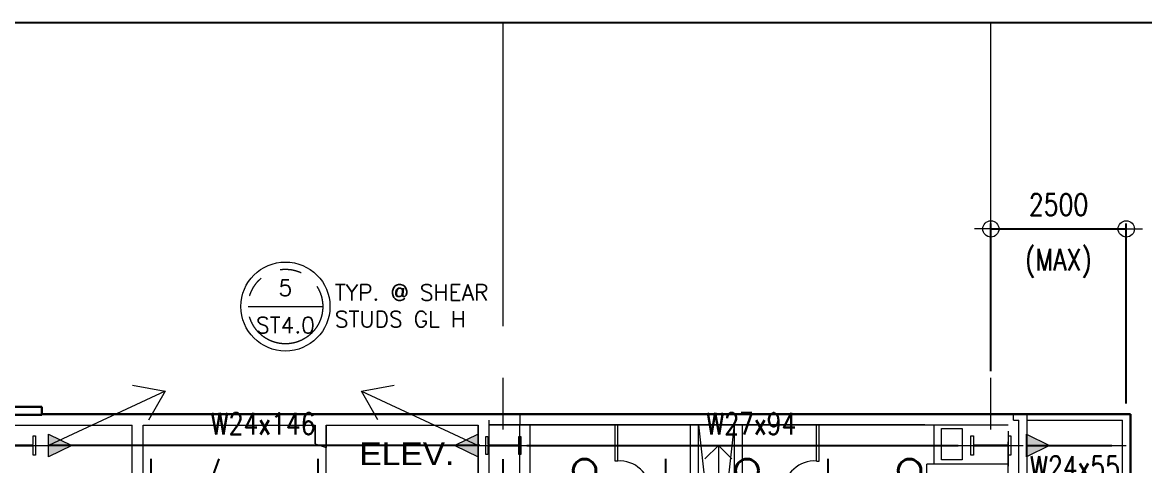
# Model space of a CAD drawing. Header units: millimetres. Extents: x -101701 to 170890, y -50253 to 85631.
# Drawn here: x -37050 to -16338, y 45140 to 53324 of the extents above; entities that cross this region are included whole.
import ezdxf
from ezdxf.enums import TextEntityAlignment as Align

# ---------------------------------------------------------------- set-up
doc = ezdxf.new("R2010")
doc.units = ezdxf.units.MM
doc.header["$MEASUREMENT"] = 0
doc.linetypes.add('CENTER2', pattern=[28.575, 19.05, -3.175, 3.175, -3.175])
doc.linetypes.add('PHANTOM2', pattern=[1.25, 0.625, -0.125, 0.125, -0.125, 0.125, -0.125])
doc.layers.get('0').update_dxf_attribs({"lineweight": 0})
for name, color, linetype, lineweight in [('A_ARCHITECTURAL BACKGROUND', 251, 'Continuous', 5), ('COLUMN', 2, 'Continuous', 20), ('D', 1, 'Continuous', 9), ('ELAYOUT', 4, 'Continuous', 9), ('GRIDLINES_DIM', 252, 'Continuous', 5), ('HATCH', 8, 'Continuous', 5), ('S-ANNO-DIMS', 252, 'Continuous', 5), ('S-ANNO-NPLT', 7, 'Continuous', 9), ('S-Anno-Symb', 143, 'PHANTOM2', 15), ('S-BEAM', 5, 'Continuous', 25), ('S-BRACE', 2, 'Continuous', 18), ('S-COLS', 2, 'Continuous', 20), ('S-CONN', 1, 'Continuous', 9), ('S_DRB', 4, 'Continuous', 40), ('S_GRID LINES', 252, 'Continuous', 5), ('S_SLAB EDGE', 2, 'Continuous', 30)]:
    doc.layers.add(name, color=color, linetype=linetype, lineweight=lineweight)
doc.layers.add('GUIDE', color=191, linetype='Continuous', plot=False)
doc.styles.add('1', font='simplex.shx', dxfattribs={"width": 0.85, "height": 300})
doc.styles.add('ARIALNW', font='ARIALN.TTF')
doc.styles.add('MMTX$0$ESMX$0$X-OPTA1D', font='x-opta1d')
doc.styles.add('ROMANSX', font='ROMANS.shx', dxfattribs={"height": 0.09375})
doc.styles.add('SIMPLEX', font='SIMPLEX.shx', dxfattribs={"width": 0.8, "height": 400})
doc.dimstyles.new('DIM 200', dxfattribs={"dimtxt": 0.36, "dimasz": 0.2, "dimexe": 0.1, "dimexo": 0, "dimgap": 0.08, "dimtad": 1, "dimlfac": 2, "dimrnd": 0.005, "dimzin": 1, "dimdsep": 46, "dimtxsty": 'ARIALNW', "dimcen": 0.09, "dimclrd": 6, "dimclre": 6, "dimclrt": 13, "dimadec": 0, "dimazin": 0, "dimtfac": 1, "dimtofl": 0, "dimtmove": 2, "dimatfit": 3, "dimfxl": 1, "dimtolj": 1, "dimtzin": 0, "dimarcsym": 0})
doc.dimstyles.new('DIM_100', dxfattribs={"dimtxt": 1000, "dimasz": 2, "dimexe": 100, "dimexo": 250, "dimgap": 250, "dimtad": 1, "dimdec": 0, "dimrnd": 1, "dimdsep": 46, "dimtxsty": '1', "dimblk1": 'ESCADIM_ARW', "dimblk2": 'ESCADIM_ARW', "dimsah": 1, "dimcen": 50, "dimclrd": 256, "dimclre": 256, "dimclrt": 52, "dimadec": 0, "dimazin": 0, "dimtfac": 1, "dimtdec": 0, "dimtofl": 0, "dimtmove": 0, "dimatfit": 3, "dimldrblk": 'ESCADIM_ARW', "dimfxl": 1, "dimtolj": 1, "dimtzin": 0, "dimarcsym": 0})

# ---------------------------------------------------------------- blocks, each defined once
blk = doc.blocks.new('ARCHBACKGRND3')
at = {"color": 251, "ltscale": 0.5}
for p, q in [((-36656, 46070, 0), (-36656, 46089, 0)), ((-31403, 44100, 0), (-31403, 45889, 0))]:
    blk.add_line(p, q, dxfattribs=at)
at = {"layer": 'A_ARCHITECTURAL BACKGROUND', "color": 251, "ltscale": 10}
for p, q in [((-52118, 46070, 0), (-36656, 46070, 0)), ((-18719, 45980, 0), (-18719, 46089, 0)), ((-24681, 45893, 0), (-28198, 45893, 0)), ((-26073, 45224, 0), (-26073, 45892, 0)), ((-26023, 45224, 0), (-26023, 45892, 0)), ((-26023, 45224, 0), (-26023, 45892, 0)), ((-26023, 45224, 0), (-26023, 45892, 0)), ((-22356, 45224, 0), (-22356, 45892, 0)), ((-22356, 45224, 0), (-22356, 45892, 0)), ((-22356, 45224, 0), (-22356, 45892, 0)), ((-22306, 45224, 0), (-22306, 45892, 0)), ((-20180, 45165, 0), (-20180, 45894, 0)), ((-18719, 45978, 0), (-18619, 45978, 0)), ((-18619, 5681, 0), (-18619, 45978, 0)), ((-18468, 45978, 0), (-16706, 45978, 0)), ((-16706, 5586, 0), (-16706, 45978, 0)), ((-26023, 45224, 0), (-26073, 45224, 0)), ((-26023, 45224, 0), (-26073, 45224, 0)), ((-26023, 45224, 0), (-26073, 45224, 0)), ((-22356, 45224, 0), (-22306, 45224, 0)), ((-22356, 45224, 0), (-22306, 45224, 0)), ((-22356, 45224, 0), (-22306, 45224, 0)), ((-20318, 45165, 0), (-20318, 45165, 0)), ((-18804, 45165, 0), (-20318, 45165, 0)), ((-20318, 44922, 0), (-20318, 45165, 0)), ((-18804, 45165, 0), (-20268, 45165, 0))]:
    blk.add_line(p, q, dxfattribs=at)
at = {"layer": 'A_ARCHITECTURAL BACKGROUND', "color": 251, "ltscale": 10, "extrusion": (-1, 7.96139e-17, 0), "elevation": 18468}
blk.add_lwpolyline([(-394, 0), (-46089, 0)], dxfattribs=at)
at = {"layer": 'A_ARCHITECTURAL BACKGROUND', "color": 251, "ltscale": 10}
for centre, start, end in [((-25986, 44661, 0), 1.2058, 93.7733), ((-22393, 44661, 0), 86.2267, 178.7942)]:
    blk.add_arc(centre, 564, start, end, dxfattribs=at)
at = {"layer": 'COLUMN', "color": 251, "ltscale": 10}
blk.add_line((-27826, 45893, 0), (-28201, 45893, 0), dxfattribs=at)
at = {"layer": 'D', "color": 251, "ltscale": 0.5}
blk.add_line((-27826, 45893, 0), (-27826, 46094, 0), dxfattribs=at)
at = {"layer": 'ELAYOUT', "color": 251, "linetype": 'ByBlock', "ltscale": 0.5}
for p, q in [((-37619, 46089, 0), (-36656, 46089, 0)), ((-37527, 45889, 0), (-34985, 45889, 0)), ((-34784, 45889, 0), (-31606, 45889, 0)), ((-31606, 45542, 0), (-31606, 45889, 0)), ((-31606, 45889, 0), (-31606, 45542, 0)), ((-31606, 45889, 0), (-31606, 45542, 0)), ((-31606, 45542, 0), (-31606, 45889, 0)), ((-31606, 45889, 0), (-31606, 45542, 0)), ((-31606, 45889, 0), (-31606, 45542, 0)), ((-31403, 45889, 0), (-28600, 45889, 0)), ((-31403, 45889, 0), (-31403, 45471, 0)), ((-31403, 45870, 0), (-31403, 45471, 0)), ((-28398, 45894, 0), (-19602, 45894, 0)), ((-19489, 45894, 0), (-18814, 45894, 0)), ((-18815, 45777, 0), (-18815, 45128, 0)), ((-18815, 37290, 0), (-18815, 45577, 0)), ((-31606, 45542, 0), (-31403, 45471, 0)), ((-31606, 45542, 0), (-31403, 45471, 0))]:
    blk.add_line(p, q, dxfattribs=at)
at = {"layer": 'ELAYOUT', "color": 2, "linetype": 'ByBlock', "ltscale": 0.5}
blk.add_line((-36656, 46089, 0), (-18719, 46089, 0), dxfattribs=at)
at = {"layer": 'ELAYOUT', "color": 251, "ltscale": 10}
for p, q in [((-37425, 45889, 0), (-35076, 45889, 0)), ((-37425, 45889, 0), (-35076, 45889, 0)), ((-37425, 45889, 0), (-34985, 45889, 0)), ((-34985, 44873, 0), (-34985, 45889, 0)), ((-34784, 44873, 0), (-34784, 45889, 0)), ((-34784, 44873, 0), (-34784, 45889, 0)), ((-28600, 45889, 0), (-28600, 44100, 0)), ((-28600, 45889, 0), (-28600, 44237, 0)), ((-28600, 44237, 0), (-28600, 45889, 0)), ((-28400, 45980, 0), (-28400, 38748, 0)), ((-28400, 45980, 0), (-28400, 38751, 0)), ((-28400, 45980, 0), (-28400, 44100, 0)), ((-20389, 45892, 0), (-28387, 45892, 0)), ((-20367, 45892, 0), (-28365, 45892, 0)), ((-20354, 45892, 0), (-28352, 45892, 0)), ((-20389, 45892, 0), (-28284, 45892, 0)), ((-20367, 45892, 0), (-28262, 45892, 0)), ((-20354, 45892, 0), (-28249, 45892, 0)), ((-27838, 45892, 0), (-27838, 44100, 0)), ((-27638, 43900, 0), (-27638, 45892, 0)), ((-27638, 43900, 0), (-27638, 45892, 0)), ((-24682, 39002, 0), (-24682, 45892, 0)), ((-24532, 39002, 0), (-24532, 45892, 0)), ((-23870, 38801, 0), (-23870, 45892, 0)), ((-23720, 39002, 0), (-23720, 45892, 0)), ((-19774, 45892, 0), (-18814, 45892, 0))]:
    blk.add_line(p, q, dxfattribs=at)
at = {"layer": 'HATCH', "color": 251, "linetype": 'ByBlock', "ltscale": 0.5}
for p, q in [((-24532, 39822, 0), (-23869, 45893, 0)), ((-24532, 45892, 0), (-23870, 39822, 0)), ((-20045, 45249, 0), (-20045, 45825, 0)), ((-20045, 45825, 0), (-19668, 45825, 0)), ((-19668, 45825, 0), (-19668, 45249, 0)), ((-19668, 45249, 0), (-20045, 45249, 0))]:
    blk.add_line(p, q, dxfattribs=at)
at = {"layer": 'S_SLAB EDGE', "color": 2, "ltscale": 10}
blk.add_line((-36656, 46222, 0), (-36656, 46089, 0), dxfattribs=at)
at = {"layer": 'S_SLAB EDGE', "color": 2, "ltscale": 10, "extrusion": (0, -1, 0), "elevation": -46222}
blk.add_lwpolyline([(-36656, 0), (-52268, 0)], dxfattribs=at)
at = {"layer": 'S_SLAB EDGE', "color": 2, "ltscale": 10, "elevation": 0}
blk.add_lwpolyline([(-36656, 46089), (-16556, 46089)], dxfattribs=at)
at = {"layer": 'S_SLAB EDGE', "color": 2, "ltscale": 10, "extrusion": (-1, 7.96139e-17, 0), "elevation": 16556}
blk.add_lwpolyline([(-5436, 0), (-46089, 0)], dxfattribs=at)
at = {"color": 251, "style": 'MMTX$0$ESMX$0$X-OPTA1D', "text_generation_flag": 6, "width": 1.1}
blk.add_text('ELEV.', height=420.9, rotation=180, dxfattribs=at).set_placement((-30793, 45150, 0))
blk = doc.blocks.new('Bubble')
at = {"layer": 'S-ANNO-NPLT'}
blk.add_circle((0, 0), 0.2608, dxfattribs=at)
at = {"layer": 'S-Anno-Symb', "color": 0}
blk.add_line((-0.2188, 0), (0.2188, 0), dxfattribs=at)
blk.add_circle((0, 0), 0.2187, dxfattribs=at)
at = {"layer": 'S-Anno-Symb', "style": 'ROMANSX'}
for tag, p in [('1', (0, 0.1094)), ('S1', (0, -0.1094))]:
    blk.add_attdef(tag, text='', height=0.0937, dxfattribs=at).set_placement(p, align=Align.MIDDLE_CENTER)
at = {"layer": 'S-Anno-Symb', "style": 'ROMANSX', "width": 1.018385, "flags": 8}
blk.add_attdef('LONG', text='', height=0.0937, dxfattribs=at).set_placement((-0.1796, -0.1249), (0.1796, -0.1249), align=Align.FIT)
blk = doc.blocks.new('11F COLUMN LAYOUT')
at = {"layer": 'COLUMN', "lineweight": 13}
for points in [[(17632, 48000), (17632, 48181), (17677, 48181), (17677, 48031, 0.414214), (17695, 48012), (18305, 48012, 0.414214), (18323, 48031), (18323, 48181), (18368, 48181), (18368, 47819), (18323, 47819), (18323, 47969, 0.414214), (18305, 47988), (17695, 47988, 0.414214), (17677, 47969), (17677, 47819), (17632, 47819), (17632, 48000)], [(26677, 48000), (26677, 48164), (26714, 48164), (26714, 48030, 0.414214), (26734, 48010), (27266, 48010, 0.414214), (27286, 48030), (27286, 48164), (27323, 48164), (27323, 47836), (27286, 47836), (27286, 47970, 0.414214), (27266, 47990), (26734, 47990, 0.414214), (26714, 47970), (26714, 47836), (26677, 47836), (26677, 48000)], [(35632, 48000), (35632, 48181), (35677, 48181), (35677, 48031, 0.414214), (35695, 48012), (36305, 48012, 0.414214), (36323, 48031), (36323, 48181), (36368, 48181), (36368, 47819), (36323, 47819), (36323, 47969, 0.414214), (36305, 47988), (35695, 47988, 0.414214), (35677, 47969), (35677, 47819), (35632, 47819), (35632, 48000)]]:
    blk.add_lwpolyline(points, format="xyb", dxfattribs=at)
blk = doc.blocks.new('DIM_GRIDLINES_2')
at = {"layer": 'GRIDLINES_DIM', "linetype": 'CENTER2', "ltscale": 300}
for p, q in [((35000, -10379.6), (35000, 63813, 0)), ((44000, -10379.6), (44000, 63813, 0)), ((-12556.3, 56000, 0), (50790.7, 56000, 0))]:
    blk.add_line(p, q, dxfattribs=at)
blk = doc.blocks.new('ESCADIM_ARW')
at = {"color": 7}
blk.add_line((-150, 0), (150, 0), dxfattribs=at)
blk.add_circle((0, 0), 75, dxfattribs=at)
blk = doc.blocks.new('*D103')
at = {"layer": 'Defpoints', "color": 0, "transparency": 16777216}
for p in [(-16675, 49511), (-19175, 46636, 0), (-16675, 46037, 0)]:
    blk.add_point(p, dxfattribs=at)
at = {"layer": 'S-ANNO-DIMS', "lineweight": -2, "transparency": 16777216}
for p, q in [((-19175, 46886), (-19175, 49611)), ((-19173, 49511), (-16677, 49511)), ((-16675, 46287), (-16675, 49611))]:
    blk.add_line(p, q, dxfattribs=at)
at = {"layer": 'S-ANNO-DIMS', "lineweight": -2, "transparency": 16777216, "xscale": 2, "yscale": 2, "zscale": 2, "rotation": 180}
blk.add_blockref('ESCADIM_ARW', (-19175, 49511), dxfattribs=at)
at = {"layer": 'S-ANNO-DIMS', "lineweight": -2, "transparency": 16777216, "xscale": 2, "yscale": 2, "zscale": 2}
blk.add_blockref('ESCADIM_ARW', (-16675, 49511), dxfattribs=at)
at = {"layer": 'S-ANNO-DIMS', "color": 52, "transparency": 16777216, "insert": (-17925, 49961), "char_height": 400, "attachment_point": 5, "style": 'SIMPLEX'}
blk.add_mtext('\\A1;2500', dxfattribs=at)
blk = doc.blocks.new('_Open90')
at = {"color": 0, "linetype": 'ByBlock', "lineweight": -2}
for p, q in [((-0.5, 0.5), (0, 0)), ((0, 0), (-1, 0)), ((0, 0), (-0.5, -0.5))]:
    blk.add_line(p, q, dxfattribs=at)
blk = doc.blocks.new('*D117')
at = {"lineweight": -2, "ltscale": 0.5, "transparency": 16777216}
blk.add_line((38970, 55501), (38970, 48501), dxfattribs=at)
at = {"layer": 'Defpoints', "color": 0, "ltscale": 0.5, "transparency": 16777216}
for p in [(38970, 56001, 0), (38970, 48001, 0), (38970, 48001)]:
    blk.add_point(p, dxfattribs=at)
at = {"lineweight": -2, "ltscale": 0.5, "transparency": 16777216, "xscale": 500, "yscale": 500, "zscale": 500}
for p, rotation in [((38970, 56001), 90), ((38970, 48001), 270)]:
    blk.add_blockref('_Open90', p, dxfattribs=dict(at, rotation=rotation))
at = {"color": 52, "ltscale": 0.5, "transparency": 16777216, "char_height": 300, "attachment_point": 5, "rotation": 90, "style": '1'}
for s, insert in [("\\A1;ADD'L. 10MM%%C", (38542, 52001)), ('\\A1;@300MM O.C. ', (39370, 52001))]:
    blk.add_mtext(s, dxfattribs=dict(at, insert=insert))
blk = doc.blocks.new('11TH FRAMING LAYOUT')
at = {"layer": 'S-CONN'}
for points in [[(18606, 47789), (19035, 47999), (18606, 48210)], [(26535, 47788), (26106, 47998), (26535, 48209)], [(36656, 47789), (37085, 48000), (36656, 48210)]]:
    blk.add_hatch(color=256, dxfattribs=at).paths.add_polyline_path(points)
at = {"layer": 'S-BEAM'}
for p, q in [((26565, 47999, 0), (18606, 48000, 0)), ((27435, 47999, 0), (35394, 48000, 0)), ((36654, 48000, 0), (38231, 48000, 0)), ((20500, 40249, 0), (20500, 47753, 0)), ((21750, 47753, 0), (20750, 44999, 0)), ((23583, 40249, 0), (23583, 47753, 0)), ((27000, 40430, 0), (27000, 47749, 0)), ((30001, 40249, 0), (30001, 47753, 0)), ((32999, 40249, 0), (32999, 47753, 0))]:
    blk.add_line(p, q, dxfattribs=at)
at = {"layer": 'S-CONN', "color": 1, "elevation": 0}
for points in [[(18606, 48210), (19035, 47999), (18606, 47789), (18606, 48211)], [(26535, 48209), (26106, 47998), (26535, 47788), (26535, 48210)], [(36656, 48210), (37085, 48000), (36656, 47789), (36656, 48211)]]:
    blk.add_lwpolyline(points, dxfattribs=at)
at = {"layer": 'S-BRACE', "ltscale": 0.5}
for points in [[(20757, 49002, 0), (18606, 48000, 0)], [(24384, 49003, 0), (26535, 48001, 0)]]:
    blk.add_leader(points, dimstyle='DIM 200', override={"dimasz": 500, "dimtad": 0, "dimclrd": 2, "dimldrblk": 'Open90', "dimfxl": 0.18}, dxfattribs=at)
blk = doc.blocks.new("ADD' L BARS")
at = {"layer": 'S_DRB'}
for centre in [(36500.5, 55538, 0), (39500, 55538, 0), (42499.5, 55538, 0)]:
    blk.add_circle(centre, 210.4, dxfattribs=at)
at = {"ltscale": 0.5}
dim = blk.add_linear_dim(base=(38970.3, 48000.5, 0), p1=(38970.3, 56001.1, 0), p2=(38970.3, 48000.5, 0), angle=270, text="ADD'L. 10MM%%C\\X@300MM O.C. ", dimstyle='DIM_100', override={"dimasz": 500, "dimexo": 100, "dimblk1": 'Open90', "dimblk2": 'Open90', "dimse1": 1, "dimse2": 1}, dxfattribs=at)
dim.commit()
dim.dimension.update_dxf_attribs({"geometry": '*D117', "text_midpoint": (38970.3, 52000.8, 0)})

msp = doc.modelspace()

# ---------------------------------------------------------------- linework, layer by layer
at = {"layer": 'GUIDE', "ltscale": 0.5, "elevation": -106.73928}
msp.add_lwpolyline([(-77989.96083, 53324.28514), (-5925.3379, 53324.28514), (-5925.3379, -34476.50554), (-77989.96083, -34476.50554)], close=True, dxfattribs=at)
at = {"layer": 'S-Anno-Symb', "linetype": 'ByBlock', "elevation": -0.00002}
msp.add_lwpolyline([(-32195.46069, 47256.03733, 0, 0, 0), (-32195.46069, 44587.1646, 196.07256, 196.07256, 0), (-31607.24301, 44587.1646, 0, 0, 0)], format="xyseb", dxfattribs=at)

# ---------------------------------------------------------------- block references
at = {"layer": 'A_ARCHITECTURAL BACKGROUND', "color": 251, "ltscale": 10}
for name in ['11TH FRAMING LAYOUT', '11F COLUMN LAYOUT']:
    msp.add_blockref(name, (-55174.97233, -2488.74009, -0.00001), dxfattribs=at)
at = {"layer": 'A_ARCHITECTURAL BACKGROUND', "lineweight": 13}
msp.add_blockref('ARCHBACKGRND3', (-38.9141, 0, -0.00004), dxfattribs=at)
at = {"layer": 'S-Anno-Symb', "xscale": 3149.760000000242, "yscale": 3149.760000000242, "zscale": 3149.760000000242}
msp.add_blockref('Bubble', (-32195.46069, 48077.4033, -0.00002), dxfattribs=at).add_auto_attribs({'1': '5', 'S1': 'ST4.0'})
at = {"layer": 'S-BRACE'}
msp.add_blockref("ADD' L BARS", (-63174.97233, -10488.74009, -0.00002), dxfattribs=at)
at = {"layer": 'S_GRID LINES'}
msp.add_blockref('DIM_GRIDLINES_2', (-63174.97233, -10488.74009, -0.00001), dxfattribs=at)

# ---------------------------------------------------------------- texts
at = {"layer": 'S-ANNO-DIMS', "color": 52, "char_height": 400, "attachment_point": 5, "style": 'SIMPLEX'}
for s, insert in [('\\A1;{\\W0.8;(MAX)}', (-17926.7593, 48876.73176, -0.00005)), ('\\A1;{\\W0.8;W24x146}', (-32605.70836, 45911.18984, -0.00001)), ('\\A1;W24x55', (-17620.35776, 45111.32611, -0.00002))]:
    msp.add_mtext(s, dxfattribs=dict(at, insert=insert))
at = {"layer": 'S-Anno-Symb', "insert": (-31283.60402, 48091.10584), "char_height": 295.29, "width": 4093.5150308, "attachment_point": 4, "style": 'ROMANSX'}
msp.add_mtext('TYP. @ SHEAR\\PSTUDS GL H', dxfattribs=at)
at = {"layer": 'S-COLS', "color": 52, "insert": (-23595.33431, 45911.18984, -0.00001), "char_height": 400, "attachment_point": 5, "style": 'SIMPLEX'}
msp.add_mtext('\\A1;{\\W0.8;W27x94}', dxfattribs=at)

# ---------------------------------------------------------------- dimensions: what is measured, and where the dimension line sits
at = {"layer": 'S-ANNO-DIMS'}
dim = msp.add_linear_dim(base=(-16674.97233, 49511.25991, 0.00004), p1=(-19174.97233, 46636.04086, 0.00001), p2=(-16674.97233, 46037.06533, 0), dimstyle='DIM_100', override={"dimtxt": 400, "dimtxsty": 'SIMPLEX'}, dxfattribs=at)
dim.commit()
dim.dimension.update_dxf_attribs({"geometry": '*D103', "text_midpoint": (-17924.97233, 49961.25991, 0.00004)})

doc.saveas('drawing.dxf')
